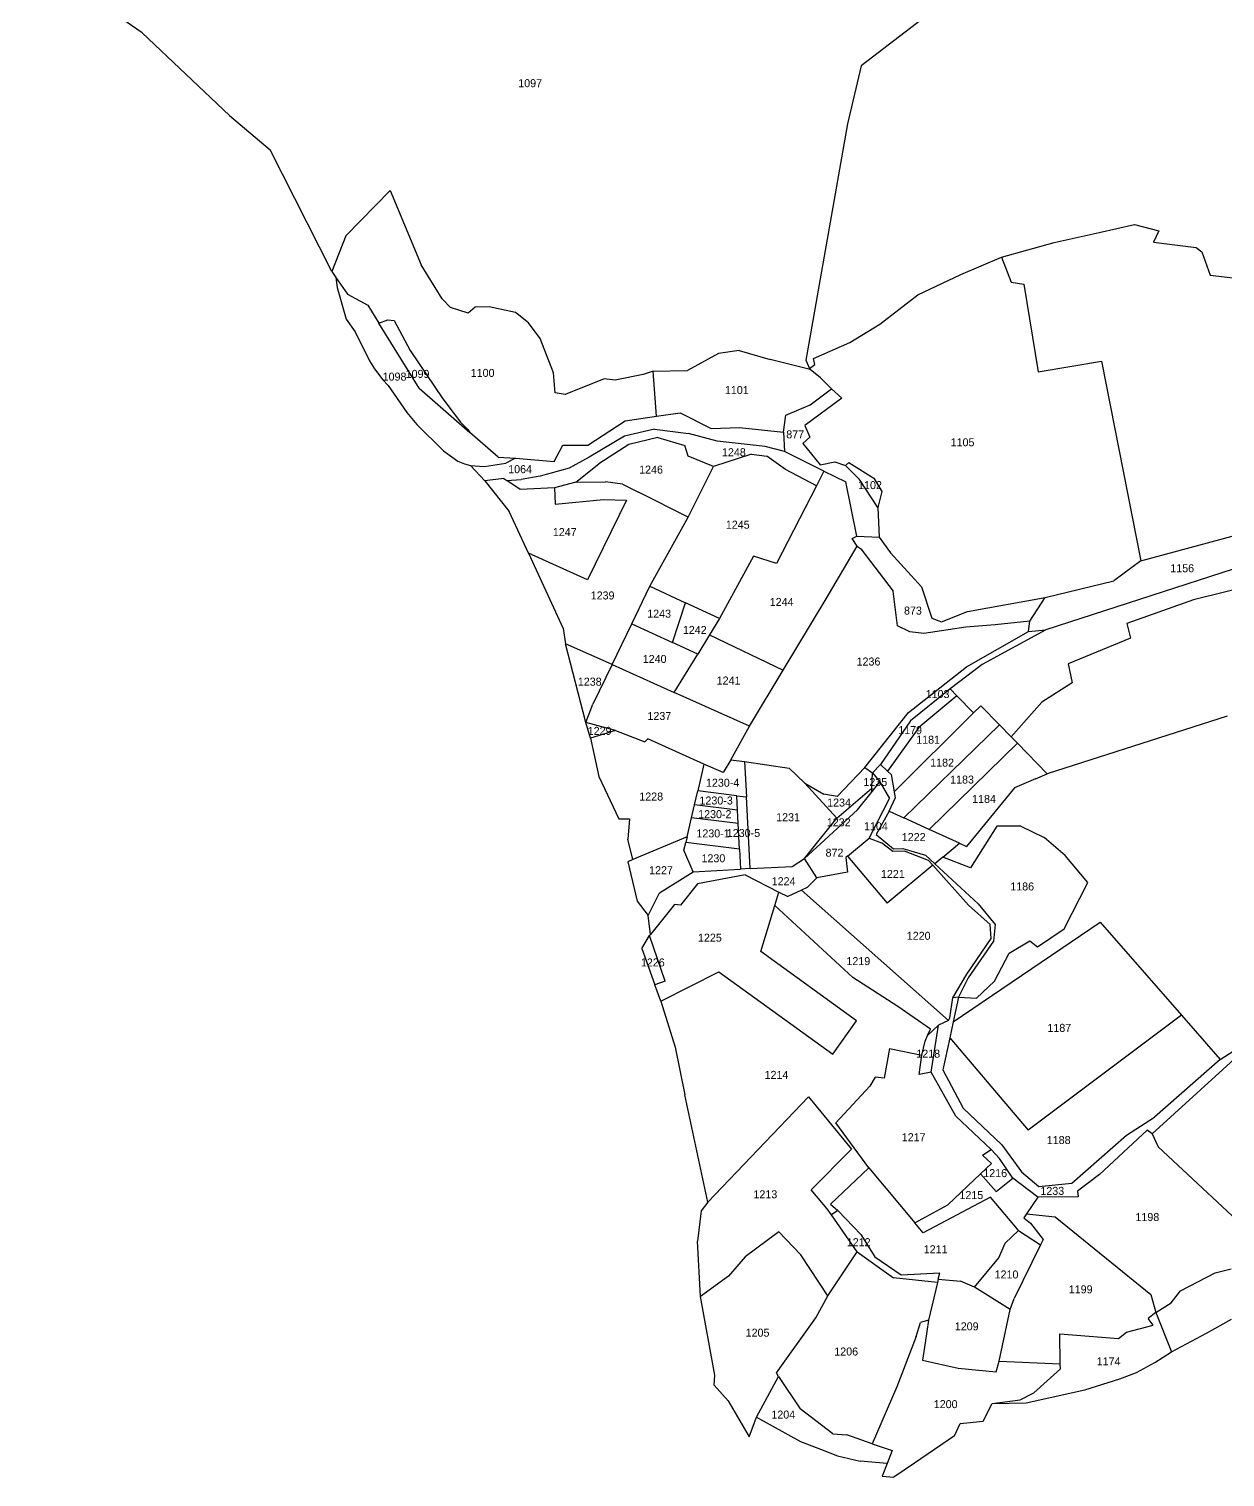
# Model space of a CAD drawing. Header units: metres. Extents: x 215864 to 218449, y 2702083 to 2704249.
# Drawn here: x 216591.6 to 216965.3, y 2702701.5 to 2703153.9 of the extents above; entities that cross this region are included whole.
import ezdxf
from ezdxf.enums import TextEntityAlignment as Align

# ---------------------------------------------------------------- set-up
doc = ezdxf.new("R2010")
doc.units = ezdxf.units.M

msp = doc.modelspace()

# ---------------------------------------------------------------- linework, layer by layer
at = {"layer": 'LIN'}
for p, q in [((216627.01, 2703152.75), (216591.61, 2703177.07)), ((216879.11, 2703163.58), (216851.61, 2703142.38)), ((216627.01, 2703152.75), (216654.28, 2703126.87)), ((216851.61, 2703142.38), (216847.31, 2703124.3)), ((216654.28, 2703126.87), (216666.95, 2703116.17)), ((216847.31, 2703124.3), (216834.35, 2703050.43)), ((216686.2, 2703078.13), (216666.95, 2703116.17)), ((216704.51, 2703103.5), (216690.56, 2703089.32)), ((216704.51, 2703103.5), (216714.1, 2703080.19)), ((216690.56, 2703089.32), (216686.2, 2703078.13)), ((216911.93, 2703087.18), (216925.98, 2703090.29)), ((216925.98, 2703090.29), (216936.98, 2703092.8)), ((216936.98, 2703092.8), (216944.61, 2703090.88)), ((216944.61, 2703090.88), (216942.96, 2703087.32)), ((216895.49, 2703082.66), (216911.93, 2703087.18)), ((216942.96, 2703087.32), (216956.26, 2703085.69)), ((216956.26, 2703085.69), (216958, 2703084.33)), ((216720.66, 2703069.56), (216714.1, 2703080.19)), ((216882.76, 2703077.2), (216895.49, 2703082.66)), ((216895.49, 2703082.66), (216898.52, 2703074.83)), ((216958, 2703084.33), (216960.7, 2703076.95)), ((216686.2, 2703078.13), (216687.49, 2703076.22)), ((216687.49, 2703076.22), (216691.17, 2703071.05)), ((216687.49, 2703076.22), (216687.93, 2703073.15)), ((216869.34, 2703070.85), (216882.76, 2703077.2)), ((216960.7, 2703076.95), (216965.1, 2703076.44)), ((216965.1, 2703076.44), (216976.59, 2703075.1)), ((216687.93, 2703073.15), (216690.75, 2703063.25)), ((216691.17, 2703071.05), (216697.43, 2703067.67)), ((216857.44, 2703061.65), (216869.34, 2703070.85)), ((216898.52, 2703074.83), (216902.45, 2703074.16)), ((216902.45, 2703074.16), (216906.92, 2703046.83)), ((216697.43, 2703067.67), (216700.96, 2703061.98)), ((216723.32, 2703066.86), (216720.66, 2703069.56)), ((216728.79, 2703065.15), (216723.32, 2703066.86)), ((216731, 2703067.01), (216728.79, 2703065.15)), ((216735.38, 2703067.11), (216731, 2703067.01)), ((216743.62, 2703065.38), (216735.38, 2703067.11)), ((216690.75, 2703063.25), (216693.52, 2703059.32)), ((216700.96, 2703061.98), (216703.75, 2703063.04)), ((216713.52, 2703041.71), (216700.96, 2703061.98)), ((216703.75, 2703063.04), (216705.75, 2703062.79)), ((216705.75, 2703062.79), (216710.67, 2703053.46)), ((216747.69, 2703062.1), (216743.62, 2703065.38)), ((216751.31, 2703057.21), (216747.69, 2703062.1)), ((216693.52, 2703059.32), (216697.97, 2703050.28)), ((216848.07, 2703055.99), (216857.44, 2703061.65)), ((216710.67, 2703053.46), (216720.94, 2703038.31)), ((216755.52, 2703046.48), (216751.31, 2703057.21)), ((216813.46, 2703053.46), (216807.02, 2703052.47)), ((216813.46, 2703053.46), (216823.19, 2703050.6)), ((216836.7, 2703050.96), (216848.07, 2703055.99)), ((216697.97, 2703050.28), (216699.56, 2703047.71)), ((216807.02, 2703052.47), (216797.35, 2703047.25)), ((216835.69, 2703047.55), (216823.19, 2703050.6)), ((216834.35, 2703050.43), (216835.52, 2703047.87)), ((216835.52, 2703047.87), (216837.16, 2703049.06)), ((216837.16, 2703049.06), (216836.7, 2703050.96)), ((216906.92, 2703046.83), (216926.69, 2703050.08)), ((216926.69, 2703050.08), (216939, 2702987.75)), ((216699.56, 2703047.71), (216702.13, 2703044.28)), ((216702.13, 2703044.28), (216703.86, 2703042.47)), ((216756.01, 2703040.21), (216755.52, 2703046.48)), ((216771.35, 2703044.56), (216759.09, 2703039.69)), ((216774.79, 2703044.2), (216771.35, 2703044.56)), ((216783.46, 2703045.96), (216774.79, 2703044.2)), ((216786.68, 2703046.96), (216783.46, 2703045.96)), ((216786.68, 2703046.96), (216797.35, 2703047.25)), ((216787.68, 2703032.94), (216786.68, 2703046.96)), ((216835.69, 2703047.55), (216835.52, 2703047.87)), ((216838.96, 2703044.96), (216835.69, 2703047.55)), ((216842.34, 2703041.49), (216838.96, 2703044.96)), ((216703.86, 2703042.47), (216709.67, 2703034.1)), ((216713.52, 2703041.71), (216729.33, 2703027.88)), ((216759.09, 2703039.69), (216756.01, 2703040.21)), ((216835.7, 2703036.51), (216842.34, 2703041.49)), ((216842.34, 2703041.49), (216845.58, 2703038.58)), ((216720.94, 2703038.31), (216724.13, 2703034.08)), ((216828.05, 2703033.3), (216835.7, 2703036.51)), ((216845.58, 2703038.58), (216834.03, 2703030.04)), ((216709.67, 2703034.1), (216712.8, 2703030.29)), ((216712.8, 2703030.29), (216721.09, 2703022.12)), ((216724.13, 2703034.08), (216726.39, 2703031.05)), ((216726.39, 2703031.05), (216728.69, 2703028.73)), ((216766.24, 2703023.92), (216777.88, 2703031.49)), ((216777.88, 2703031.49), (216787.68, 2703032.94)), ((216787.68, 2703032.94), (216795.1, 2703034.03)), ((216795.1, 2703034.03), (216804.7, 2703029.09)), ((216827.39, 2703027.94), (216828.05, 2703033.3)), ((216728.69, 2703028.73), (216729.33, 2703027.88)), ((216738.23, 2703020.1), (216729.33, 2703027.88)), ((216777.68, 2703026.72), (216766.65, 2703020.09)), ((216787.02, 2703028.83), (216777.68, 2703026.72)), ((216788.08, 2703026.23), (216779.07, 2703024.06)), ((216787.02, 2703028.83), (216797.71, 2703027.56)), ((216788.08, 2703026.23), (216796.56, 2703023.76)), ((216806.63, 2703025.15), (216797.71, 2703027.56)), ((216804.7, 2703029.09), (216813.59, 2703029.41)), ((216813.59, 2703029.41), (216827.39, 2703027.94)), ((216827.39, 2703027.94), (216827.62, 2703021.95)), ((216835.61, 2703026.38), (216833.39, 2703024.38)), ((216834.03, 2703030.04), (216835.61, 2703026.38)), ((216721.09, 2703022.12), (216725.63, 2703018.89)), ((216755.71, 2703018.73), (216758.39, 2703023.93)), ((216758.39, 2703023.93), (216766.24, 2703023.92)), ((216779.07, 2703024.06), (216769.64, 2703018.02)), ((216797.55, 2703020.4), (216796.56, 2703023.76)), ((216817.35, 2703021.05), (216805.43, 2703017.25)), ((216821.62, 2703023.48), (216806.63, 2703025.15)), ((216817.35, 2703021.05), (216822.16, 2703020.47)), ((216827.62, 2703021.95), (216821.62, 2703023.48)), ((216839.96, 2703015.8), (216827.62, 2703021.95)), ((216833.39, 2703024.38), (216838.85, 2703017.78)), ((216725.63, 2703018.89), (216727.73, 2703018.03)), ((216727.73, 2703018.03), (216729.54, 2703017.56)), ((216734.07, 2703012.73), (216729.54, 2703017.56)), ((216729.54, 2703017.56), (216733.85, 2703017.17)), ((216733.85, 2703017.17), (216740.62, 2703018.3)), ((216738.23, 2703020.1), (216743.61, 2703019.85)), ((216743.61, 2703019.85), (216740.62, 2703018.3)), ((216743.61, 2703019.85), (216755.71, 2703018.73)), ((216760.39, 2703016.65), (216751.33, 2703014.15)), ((216766.65, 2703020.09), (216760.39, 2703016.65)), ((216762.43, 2703012.31), (216769.64, 2703018.02)), ((216805.43, 2703017.25), (216797.55, 2703020.4)), ((216797.55, 2703001.34), (216805.43, 2703017.25)), ((216828.02, 2703016.3), (216822.16, 2703020.47)), ((216838.85, 2703017.78), (216843.38, 2703018.7)), ((216843.38, 2703018.7), (216846.75, 2703017.49)), ((216846.75, 2703017.49), (216847.79, 2703018.46)), ((216846.75, 2703017.49), (216851.14, 2703013.17)), ((216847.79, 2703018.46), (216855.6, 2703013.54)), ((216739.94, 2703013.49), (216734.07, 2703012.73)), ((216734.07, 2703012.73), (216741.61, 2703003.16)), ((216739.94, 2703013.49), (216740.95, 2703012.81)), ((216740.95, 2703012.81), (216745.44, 2703013.12)), ((216745.04, 2703010.03), (216740.95, 2703012.81)), ((216751.33, 2703014.15), (216745.44, 2703013.12)), ((216762.43, 2703012.31), (216755.78, 2703010.51)), ((216762.43, 2703012.31), (216771.78, 2703012.39)), ((216777.09, 2703011.65), (216771.78, 2703012.39)), ((216837.65, 2703011.14), (216828.02, 2703016.3)), ((216839.96, 2703015.8), (216837.65, 2703011.14)), ((216839.96, 2703015.8), (216846.86, 2703012.45)), ((216850.23, 2702995.47), (216846.86, 2703012.45)), ((216856.79, 2703004.35), (216851.14, 2703013.17)), ((216855.6, 2703013.54), (216858.12, 2703009.45)), ((216755.78, 2703010.51), (216745.04, 2703010.03)), ((216755.78, 2703010.51), (216755.99, 2703005.49)), ((216777.09, 2703011.65), (216782.05, 2703009.17)), ((216797.55, 2703001.34), (216782.05, 2703009.17)), ((216837.65, 2703011.14), (216825.18, 2702986.91)), ((216858.12, 2703009.45), (216856.79, 2703004.35)), ((216747.64, 2702990.12), (216741.61, 2703003.16)), ((216755.99, 2703005.49), (216771.15, 2703006.87)), ((216778.34, 2703006.65), (216766.11, 2702981.75)), ((216771.15, 2703006.87), (216778.34, 2703006.65)), ((216856.79, 2703004.35), (216857.26, 2702995.11)), ((216785.57, 2702979.83), (216797.55, 2703001.34)), ((216848.76, 2702994.76), (216850.23, 2702995.47)), ((216850.33, 2702992.27), (216848.76, 2702994.76)), ((216850.23, 2702995.47), (216857.26, 2702995.11)), ((216857.26, 2702995.11), (216860.76, 2702990.27)), ((216939, 2702987.75), (216976.36, 2702997.86)), ((216766.11, 2702981.75), (216747.64, 2702990.12)), ((216747.64, 2702990.12), (216758.5, 2702966.63)), ((216840.64, 2702975.9), (216850.33, 2702992.27)), ((216850.33, 2702992.27), (216851.48, 2702991.46)), ((216851.48, 2702991.46), (216861.66, 2702978.29)), ((216860.76, 2702990.27), (216870.42, 2702979.58)), ((216818, 2702989.18), (216807.38, 2702969.72)), ((216825.18, 2702986.91), (216818, 2702989.18)), ((216977.91, 2702988.42), (216909.36, 2702966.16)), ((216939, 2702987.75), (216930.56, 2702981.5)), ((216909.15, 2702976.28), (216930.56, 2702981.5)), ((216977.24, 2702980.91), (216955.42, 2702975.55)), ((216779.94, 2702968.08), (216785.57, 2702979.83)), ((216785.57, 2702979.83), (216796.76, 2702974.64)), ((216827.24, 2702953.58), (216840.64, 2702975.9)), ((216862.92, 2702967.46), (216861.66, 2702978.29)), ((216870.42, 2702979.58), (216873.7, 2702969.82)), ((216884.8, 2702971.89), (216909.15, 2702976.28)), ((216904.3, 2702968.87), (216909.15, 2702976.28)), ((216792.69, 2702962.19), (216796.76, 2702974.64)), ((216807.38, 2702969.72), (216796.76, 2702974.64)), ((216876.71, 2702968.69), (216884.8, 2702971.89)), ((216955.42, 2702975.55), (216934.6, 2702968.13)), ((216773.85, 2702955.36), (216779.94, 2702968.08)), ((216779.94, 2702968.08), (216792.69, 2702962.19)), ((216807.38, 2702969.72), (216804.28, 2702964.6)), ((216866.78, 2702965.6), (216862.92, 2702967.46)), ((216884.35, 2702967.06), (216871.16, 2702965.01)), ((216873.7, 2702969.82), (216876.71, 2702968.69)), ((216893.51, 2702967.72), (216884.35, 2702967.06)), ((216904.3, 2702968.87), (216893.51, 2702967.72)), ((216903.92, 2702965.68), (216904.3, 2702968.87)), ((216934.6, 2702968.13), (216935.75, 2702963.56)), ((216758.5, 2702966.63), (216759.19, 2702961.8)), ((216804.28, 2702964.6), (216800.54, 2702958.56)), ((216804.28, 2702964.6), (216827.24, 2702953.58)), ((216871.16, 2702965.01), (216866.78, 2702965.6)), ((216884.5, 2702954.59), (216903.92, 2702965.68)), ((216909.36, 2702966.16), (216889.43, 2702955.37)), ((216903.92, 2702965.68), (216909.36, 2702966.16)), ((216935.75, 2702963.56), (216916.26, 2702955.53)), ((216773.85, 2702955.36), (216759.19, 2702961.8)), ((216765.62, 2702937.18), (216759.19, 2702961.8)), ((216800.54, 2702958.56), (216792.69, 2702962.19)), ((216793.14, 2702946.59), (216800.54, 2702958.56)), ((216773.85, 2702955.36), (216767.76, 2702942.94)), ((216773.85, 2702955.36), (216793.14, 2702946.59)), ((216816.73, 2702936.12), (216827.24, 2702953.58)), ((216866.44, 2702940.38), (216884.5, 2702954.59)), ((216889.43, 2702955.37), (216879.4, 2702947.69)), ((216916.26, 2702955.53), (216917.55, 2702949.6)), ((216917.55, 2702949.6), (216908.03, 2702943.55)), ((216816.73, 2702936.12), (216793.14, 2702946.59)), ((216879.4, 2702947.69), (216867.05, 2702937.7)), ((216881.48, 2702945.56), (216869.65, 2702935.65)), ((216879.4, 2702947.69), (216881.48, 2702945.56)), ((216881.48, 2702945.56), (216886.7, 2702940.21)), ((216765.62, 2702937.18), (216767.76, 2702942.94)), ((216852.78, 2702923.21), (216866.44, 2702940.38)), ((216886.7, 2702940.21), (216861.89, 2702915.51)), ((216886.7, 2702940.21), (216888.97, 2702942.48)), ((216894.83, 2702936.49), (216888.97, 2702942.48)), ((216908.03, 2702943.55), (216898.44, 2702932.79)), ((216774.85, 2702934.74), (216765.62, 2702937.18)), ((216767.03, 2702932.32), (216765.62, 2702937.18)), ((216810.85, 2702925.53), (216816.73, 2702936.12)), ((216867.05, 2702937.7), (216857.62, 2702924.05)), ((216869.65, 2702935.65), (216859.85, 2702921.98)), ((216864.96, 2702907.44), (216894.83, 2702936.49)), ((216898.44, 2702932.79), (216894.83, 2702936.49)), ((216965.98, 2702939.19), (216909.74, 2702921.23)), ((216774.85, 2702934.74), (216767.03, 2702932.32)), ((216767.03, 2702932.32), (216769.64, 2702920.35)), ((216774.85, 2702934.74), (216784.04, 2702931.16)), ((216784.94, 2702932.07), (216784.04, 2702931.16)), ((216802.5, 2702924.23), (216784.94, 2702932.07)), ((216872.87, 2702903.83), (216900.46, 2702930.73)), ((216898.44, 2702932.79), (216900.46, 2702930.73)), ((216900.46, 2702930.73), (216909.74, 2702921.23)), ((216802.5, 2702924.23), (216800.55, 2702915.86)), ((216808.48, 2702921.56), (216802.5, 2702924.23)), ((216810.85, 2702925.53), (216808.48, 2702921.56)), ((216810.85, 2702925.53), (216815.14, 2702924.99)), ((216815.14, 2702924.99), (216829.09, 2702922.95)), ((216815.14, 2702924.99), (216815.74, 2702913.96)), ((216833.97, 2702918.24), (216829.09, 2702922.95)), ((216852.78, 2702923.21), (216844.13, 2702914.13)), ((216852.78, 2702923.21), (216855.12, 2702921.48)), ((216855.12, 2702921.48), (216857.62, 2702924.05)), ((216859.85, 2702921.98), (216857.62, 2702924.05)), ((216859.85, 2702921.98), (216860.95, 2702920.97)), ((216769.64, 2702920.35), (216775.88, 2702907.12)), ((216844, 2702907.28), (216833.97, 2702918.24)), ((216833.97, 2702918.24), (216839.95, 2702914.86)), ((216854.72, 2702915.29), (216857.4, 2702918.68)), ((216854.99, 2702916.66), (216855.12, 2702921.48)), ((216855.12, 2702921.48), (216857.4, 2702918.68)), ((216857.4, 2702918.68), (216860.47, 2702913.44)), ((216860.95, 2702920.97), (216861.89, 2702915.51)), ((216906.08, 2702919.64), (216899.5, 2702916.78)), ((216906.08, 2702919.64), (216909.74, 2702921.23)), ((216799.53, 2702911.47), (216800.55, 2702915.86)), ((216812.72, 2702914.34), (216800.55, 2702915.86)), ((216812.96, 2702909.79), (216812.72, 2702914.34)), ((216812.72, 2702914.34), (216815.74, 2702913.96)), ((216816.96, 2702891.57), (216815.74, 2702913.96)), ((216844.13, 2702914.13), (216839.95, 2702914.86)), ((216844, 2702907.28), (216854.99, 2702916.66)), ((216850.5, 2702909.89), (216854.72, 2702915.29)), ((216854.08, 2702901.12), (216860.47, 2702913.44)), ((216854.99, 2702916.66), (216854.72, 2702915.29)), ((216860.34, 2702909.56), (216862.23, 2702913.58)), ((216861.89, 2702915.51), (216862.23, 2702913.58)), ((216899.5, 2702916.78), (216884.51, 2702898.5)), ((216798.59, 2702907.47), (216799.53, 2702911.47)), ((216812.96, 2702909.79), (216799.53, 2702911.47)), ((216813.19, 2702905.64), (216812.96, 2702909.79)), ((216833.87, 2702894.72), (216850.5, 2702909.89)), ((216860.34, 2702909.56), (216856.35, 2702902.24)), ((216860.34, 2702909.56), (216864.96, 2702907.44)), ((216775.88, 2702907.12), (216779.27, 2702907.13)), ((216779.27, 2702907.13), (216778.75, 2702900.8)), ((216797.21, 2702901.53), (216798.59, 2702907.47)), ((216813.19, 2702905.64), (216798.59, 2702907.47)), ((216813.63, 2702897.6), (216813.19, 2702905.64)), ((216833.87, 2702894.72), (216844, 2702907.28)), ((216872.87, 2702903.83), (216864.96, 2702907.44)), ((216882.38, 2702899.48), (216872.87, 2702903.83)), ((216894.02, 2702904.82), (216885.76, 2702891.79)), ((216901.54, 2702904.83), (216894.02, 2702904.82)), ((216901.54, 2702904.83), (216908.8, 2702901.32)), ((216780.32, 2702894.4), (216778.75, 2702900.8)), ((216797.21, 2702901.53), (216780.32, 2702894.4)), ((216796.23, 2702897.32), (216796.79, 2702899.71)), ((216797.21, 2702901.53), (216796.79, 2702899.71)), ((216813.63, 2702897.6), (216796.79, 2702899.71)), ((216847.33, 2702895.47), (216854.08, 2702901.12)), ((216854.08, 2702901.12), (216857.95, 2702899.63)), ((216856.35, 2702902.24), (216861.75, 2702897.79)), ((216861.47, 2702896.91), (216857.95, 2702899.63)), ((216877.18, 2702895.19), (216882.38, 2702899.48)), ((216882.38, 2702899.48), (216884.51, 2702898.5)), ((216915.36, 2702895.67), (216908.8, 2702901.32)), ((216780.32, 2702894.4), (216778.71, 2702893.73)), ((216799.12, 2702890.61), (216796.23, 2702897.32)), ((216813.63, 2702897.6), (216813.96, 2702891.41)), ((216830.06, 2702892.27), (216833.87, 2702894.72)), ((216837.75, 2702888.65), (216833.87, 2702894.72)), ((216847.33, 2702895.47), (216846.83, 2702895.05)), ((216846.83, 2702895.05), (216847.3, 2702890.45)), ((216847.33, 2702895.47), (216859.7, 2702880.79)), ((216865.12, 2702896.97), (216861.47, 2702896.91)), ((216861.75, 2702897.79), (216864.66, 2702897.8)), ((216864.66, 2702897.8), (216871.68, 2702895.77)), ((216872.67, 2702894.11), (216865.12, 2702896.97)), ((216874.61, 2702893.07), (216871.68, 2702895.77)), ((216877.18, 2702895.19), (216874.61, 2702893.07)), ((216885.76, 2702891.79), (216877.18, 2702895.19)), ((216922.45, 2702887.25), (216915.36, 2702895.67)), ((216778.71, 2702893.73), (216781.59, 2702881.39)), ((216788.59, 2702884.03), (216799.12, 2702890.61)), ((216799.12, 2702890.61), (216813.96, 2702891.41)), ((216816.96, 2702891.57), (216813.96, 2702891.41)), ((216816.96, 2702891.57), (216830.06, 2702892.27)), ((216847.3, 2702890.45), (216837.75, 2702888.65)), ((216874.03, 2702892.6), (216859.7, 2702880.79)), ((216874.03, 2702892.6), (216872.67, 2702894.11)), ((216885.16, 2702880.18), (216874.03, 2702892.6)), ((216874.61, 2702893.07), (216888.19, 2702880.53)), ((216800.52, 2702886.83), (216795.13, 2702880.1)), ((216815.37, 2702889.63), (216800.52, 2702886.83)), ((216815.37, 2702889.63), (216825.94, 2702884.19)), ((216834.71, 2702885.71), (216832.95, 2702884.87)), ((216837.75, 2702888.65), (216834.71, 2702885.71)), ((216915.08, 2702872.77), (216922.45, 2702887.25)), ((216781.59, 2702881.39), (216785.09, 2702876.95)), ((216785.09, 2702876.95), (216788.59, 2702884.03)), ((216824.66, 2702880.01), (216825.94, 2702884.19)), ((216825.94, 2702884.19), (216828.73, 2702882.87)), ((216832.95, 2702884.87), (216828.73, 2702882.87)), ((216832.95, 2702884.87), (216878.94, 2702844.08)), ((216785.77, 2702871.02), (216785.09, 2702876.95)), ((216793.27, 2702880.38), (216785.77, 2702871.02)), ((216795.13, 2702880.1), (216793.27, 2702880.38)), ((216820.27, 2702865.7), (216824.66, 2702880.01)), ((216824.66, 2702880.01), (216849, 2702857.51)), ((216891.91, 2702874.06), (216885.16, 2702880.18)), ((216888.19, 2702880.53), (216893.5, 2702874.06)), ((216880.4, 2702843.69), (216926.31, 2702874.84)), ((216892.22, 2702869.73), (216891.91, 2702874.06)), ((216893.5, 2702874.06), (216892.98, 2702868.93)), ((216906.66, 2702867.12), (216915.08, 2702872.77)), ((216926.31, 2702874.84), (216951.7, 2702845.75)), ((216783.07, 2702866.6), (216785.52, 2702870.7)), ((216785.77, 2702871.02), (216785.52, 2702870.7)), ((216790.39, 2702856.43), (216785.52, 2702870.7)), ((216884.58, 2702858.54), (216892.22, 2702869.73)), ((216892.98, 2702868.93), (216885, 2702857.45)), ((216897.86, 2702865.11), (216904.3, 2702868.97)), ((216904.3, 2702868.97), (216906.66, 2702867.12)), ((216783.07, 2702866.6), (216787.18, 2702855.27)), ((216850.12, 2702844.01), (216820.27, 2702865.7)), ((216893.24, 2702856.42), (216897.86, 2702865.11)), ((216789.01, 2702850.17), (216807.18, 2702859.33)), ((216807.18, 2702859.33), (216842.8, 2702833.57)), ((216880.24, 2702851.15), (216884.58, 2702858.54)), ((216790.39, 2702856.43), (216787.18, 2702855.27)), ((216789.01, 2702850.17), (216787.18, 2702855.27)), ((216863.08, 2702848.49), (216849, 2702857.51)), ((216885, 2702857.45), (216882.07, 2702851.41)), ((216887.66, 2702851.08), (216893.24, 2702856.42)), ((216789.01, 2702850.17), (216793.51, 2702835.8)), ((216879.32, 2702844.96), (216880.24, 2702851.15)), ((216882.07, 2702851.41), (216880.24, 2702851.15)), ((216882.07, 2702851.41), (216880.4, 2702843.69)), ((216882.07, 2702851.41), (216887.66, 2702851.08)), ((216873.23, 2702841.42), (216863.08, 2702848.49)), ((216878.94, 2702844.08), (216879.32, 2702844.96)), ((216951.7, 2702845.75), (216903.82, 2702809.79)), ((216951.7, 2702845.75), (216963.76, 2702831.92)), ((216842.8, 2702833.57), (216850.12, 2702844.01)), ((216872.35, 2702839.37), (216875.82, 2702842.65)), ((216872.35, 2702839.37), (216873.23, 2702841.42)), ((216873.52, 2702827.99), (216875.82, 2702842.65)), ((216878.94, 2702844.08), (216875.82, 2702842.65)), ((216880.4, 2702843.69), (216879.34, 2702838.73)), ((216793.51, 2702835.8), (216796.48, 2702820.9)), ((216870.54, 2702833.26), (216871.62, 2702837.68)), ((216871.62, 2702837.68), (216872.35, 2702839.37)), ((216879.34, 2702838.73), (216877.18, 2702828.73)), ((216879.34, 2702838.73), (216903.82, 2702809.79)), ((216963.76, 2702831.92), (216972.49, 2702837.5)), ((216860.43, 2702835.35), (216858.75, 2702826.14)), ((216860.43, 2702835.35), (216870.54, 2702833.26)), ((216869.69, 2702827.27), (216870.54, 2702833.26)), ((216971.6, 2702835.2), (216942.55, 2702808.71)), ((216963.76, 2702831.92), (216943.25, 2702813.93)), ((216873.52, 2702827.99), (216869.69, 2702827.27)), ((216881.19, 2702814.25), (216873.52, 2702827.99)), ((216877.18, 2702828.73), (216883.53, 2702816.69)), ((216854.37, 2702823.56), (216843.71, 2702812.09)), ((216856.02, 2702826.43), (216854.37, 2702823.56)), ((216858.75, 2702826.14), (216856.02, 2702826.43)), ((216803.75, 2702787.35), (216796.48, 2702820.9)), ((216835.13, 2702820.25), (216803.75, 2702787.35)), ((216835.13, 2702820.25), (216848.55, 2702803.91)), ((216892.21, 2702803.76), (216881.19, 2702814.25)), ((216883.53, 2702816.69), (216895.52, 2702805.24)), ((216934.5, 2702808.32), (216943.25, 2702813.93)), ((216853.98, 2702798.09), (216843.71, 2702812.09)), ((216940.96, 2702809.87), (216926.1, 2702796)), ((216942.55, 2702808.71), (216940.96, 2702809.87)), ((216942.55, 2702808.71), (216944.36, 2702804.66)), ((216835.97, 2702791.15), (216848.55, 2702803.91)), ((216895.52, 2702805.24), (216901.69, 2702796.83)), ((216917.47, 2702793.31), (216934.5, 2702808.32)), ((216944.36, 2702804.66), (216981.44, 2702770.04)), ((216888.91, 2702796.17), (216892.3, 2702799.38)), ((216889.55, 2702802.04), (216892.21, 2702803.76)), ((216892.3, 2702799.38), (216889.55, 2702802.04)), ((216892.21, 2702803.76), (216894.83, 2702800.94)), ((216899.05, 2702794.81), (216894.83, 2702800.94)), ((216853.98, 2702798.09), (216842.01, 2702786.72)), ((216853.98, 2702798.09), (216868.34, 2702780.85)), ((216878.73, 2702786.56), (216888.91, 2702796.17)), ((216888.91, 2702796.17), (216893.77, 2702790.66)), ((216893.77, 2702790.66), (216899.05, 2702794.81)), ((216906.83, 2702788.88), (216899.05, 2702794.81)), ((216901.69, 2702796.83), (216907.17, 2702792.2)), ((216926.1, 2702796), (216919.2, 2702790.81)), ((216840.95, 2702785.31), (216835.97, 2702791.15)), ((216907.17, 2702792.2), (216917.47, 2702793.31)), ((216919.2, 2702790.81), (216919.37, 2702789.06)), ((216803.75, 2702787.35), (216801.65, 2702784.6)), ((216842.01, 2702786.72), (216844.33, 2702784.78)), ((216868.34, 2702780.85), (216878.73, 2702786.56)), ((216892.07, 2702788.9), (216870.96, 2702777.75)), ((216900.51, 2702778.88), (216892.07, 2702788.9)), ((216906.83, 2702788.88), (216903.27, 2702783.72)), ((216919.37, 2702789.06), (216906.83, 2702788.88)), ((216801.65, 2702784.6), (216800.46, 2702775.18)), ((216842.3, 2702783.39), (216840.95, 2702785.31)), ((216844.33, 2702784.78), (216842.3, 2702783.39)), ((216850.36, 2702771.85), (216842.3, 2702783.39)), ((216844.33, 2702784.78), (216851.47, 2702777.19)), ((216903.27, 2702783.72), (216902.4, 2702782.46)), ((216902.4, 2702782.46), (216904.5, 2702780.81)), ((216903.27, 2702783.72), (216912.24, 2702782.79)), ((216912.24, 2702782.79), (216942.11, 2702758.53)), ((216825.87, 2702778.07), (216815.4, 2702770.29)), ((216825.87, 2702778.07), (216832.81, 2702770.89)), ((216851.47, 2702777.19), (216855.87, 2702770.27)), ((216870.96, 2702777.75), (216868.34, 2702780.85)), ((216896.64, 2702774.5), (216900.82, 2702778.46)), ((216900.82, 2702778.46), (216900.51, 2702778.88)), ((216900.82, 2702778.46), (216907.69, 2702773.99)), ((216904.5, 2702780.81), (216908.49, 2702775.69)), ((216801.39, 2702757.9), (216800.46, 2702775.18)), ((216894.58, 2702769.95), (216896.64, 2702774.5)), ((216907.69, 2702773.99), (216899.44, 2702757.2)), ((216908.49, 2702775.69), (216907.69, 2702773.99)), ((216815.4, 2702770.29), (216810.12, 2702764.21)), ((216841.16, 2702758.06), (216832.81, 2702770.89)), ((216841.16, 2702758.06), (216850.36, 2702771.85)), ((216850.36, 2702771.85), (216861.71, 2702763.72)), ((216855.87, 2702770.27), (216864.1, 2702764.6)), ((216887.02, 2702760.76), (216894.58, 2702769.95)), ((216810.12, 2702764.21), (216801.39, 2702757.9)), ((216875.47, 2702762.26), (216861.71, 2702763.72)), ((216864.1, 2702764.6), (216876.21, 2702765.3)), ((216875.71, 2702763.25), (216875.47, 2702762.26)), ((216875.71, 2702763.25), (216876.21, 2702765.3)), ((216875.71, 2702763.25), (216882.61, 2702762.62)), ((216951.4, 2702759.65), (216962.24, 2702765.25)), ((216962.24, 2702765.25), (216967.21, 2702766.52)), ((216875.47, 2702762.26), (216872.65, 2702750.51)), ((216887.02, 2702760.76), (216882.61, 2702762.62)), ((216898.14, 2702753.77), (216887.02, 2702760.76)), ((216948.46, 2702755.94), (216951.4, 2702759.65)), ((216805.87, 2702733.27), (216801.39, 2702757.9)), ((216837.48, 2702751.23), (216841.16, 2702758.06)), ((216898.14, 2702753.77), (216899.44, 2702757.2)), ((216942.11, 2702758.53), (216943.73, 2702752.82)), ((216943.73, 2702752.82), (216948.46, 2702755.94)), ((216825.14, 2702734.04), (216837.48, 2702751.23)), ((216868.75, 2702745.33), (216870.2, 2702749.7)), ((216872.65, 2702750.51), (216870.2, 2702749.7)), ((216872.65, 2702750.51), (216871.62, 2702743.44)), ((216894.73, 2702737.7), (216898.14, 2702753.77)), ((216943.73, 2702752.82), (216941.31, 2702751)), ((216942.81, 2702748.95), (216941.31, 2702751)), ((216943.73, 2702752.82), (216948.54, 2702740.58)), ((216959.54, 2702746.43), (216967.36, 2702750.83)), ((216868.75, 2702745.33), (216862.77, 2702729.69)), ((216913.78, 2702736.86), (216913.64, 2702746.23)), ((216913.64, 2702746.23), (216932.06, 2702744.77)), ((216932.06, 2702744.77), (216934.56, 2702746.72)), ((216934.56, 2702746.72), (216942.81, 2702748.95)), ((216948.54, 2702740.58), (216959.54, 2702746.43)), ((216871.62, 2702743.44), (216870.83, 2702738.01)), ((216943.38, 2702737.22), (216948.54, 2702740.58)), ((216870.83, 2702738.01), (216881.91, 2702735.52)), ((216893.84, 2702734.28), (216894.73, 2702737.7)), ((216894.73, 2702737.7), (216913.78, 2702736.86)), ((216913.89, 2702735.27), (216913.78, 2702736.86)), ((216937.62, 2702734.08), (216943.38, 2702737.22)), ((216805.69, 2702730.13), (216805.87, 2702733.27)), ((216818.96, 2702720.19), (216825.83, 2702732.82)), ((216825.83, 2702732.82), (216825.14, 2702734.04)), ((216825.83, 2702732.82), (216832.54, 2702722.78)), ((216881.91, 2702735.52), (216893.84, 2702734.28)), ((216913.89, 2702735.27), (216905.57, 2702727.75)), ((216921.49, 2702728.66), (216932.48, 2702732.17)), ((216932.48, 2702732.17), (216937.62, 2702734.08)), ((216810.07, 2702725.29), (216805.69, 2702730.13)), ((216862.77, 2702729.69), (216855.1, 2702711.88)), ((216901.3, 2702725.59), (216905.57, 2702727.75)), ((216903.17, 2702724.61), (216921.49, 2702728.66)), ((216810.07, 2702725.29), (216816.61, 2702714.06)), ((216842.79, 2702714.96), (216832.54, 2702722.78)), ((216889.69, 2702718.9), (216892.55, 2702724.42)), ((216892.55, 2702724.42), (216901.3, 2702725.59)), ((216892.55, 2702724.42), (216903.17, 2702724.61)), ((216816.61, 2702714.06), (216818.96, 2702720.19)), ((216818.96, 2702720.19), (216832.66, 2702712.6)), ((216880.74, 2702714.37), (216882.53, 2702718.15)), ((216882.53, 2702718.15), (216889.69, 2702718.9)), ((216842.79, 2702714.96), (216847.11, 2702714.66)), ((216855.1, 2702711.88), (216847.11, 2702714.66)), ((216880.74, 2702714.37), (216868.24, 2702705.79)), ((216832.66, 2702712.6), (216838.86, 2702710.13)), ((216838.86, 2702710.13), (216844.17, 2702708.04)), ((216855.1, 2702711.88), (216861.26, 2702709.74)), ((216861.26, 2702709.74), (216859.72, 2702705.72)), ((216844.17, 2702708.04), (216851.3, 2702706.44)), ((216859.72, 2702705.72), (216851.3, 2702706.44)), ((216859.72, 2702705.72), (216858.21, 2702701.78)), ((216868.24, 2702705.79), (216861.83, 2702701.46)), ((216858.21, 2702701.78), (216861.83, 2702701.46))]:
    msp.add_line(p, q, dxfattribs=at)

# ---------------------------------------------------------------- texts
at = {"layer": 'PAR'}
for s, p in [('1097', (216748.2, 2703136.99)), ('1098', (216705.83, 2703045.3)), ('1099', (216713.01, 2703046.15)), ('1100', (216733.35, 2703046.46)), ('1101', (216812.76, 2703041.1)), ('877', (216831, 2703027.25)), ('1105', (216883.29, 2703024.78)), ('1248', (216811.85, 2703021.67)), ('1064', (216745.05, 2703016.38)), ('1246', (216785.97, 2703016.25)), ('1102', (216854.38, 2703011.4)), ('1245', (216813.05, 2702999.02)), ('1247', (216759, 2702996.74)), ('1156', (216951.92, 2702985.41)), ('1239', (216770.83, 2702976.92)), ('1244', (216826.76, 2702974.9)), ('1243', (216788.49, 2702971.22)), ('873', (216867.79, 2702972.19)), ('1242', (216799.63, 2702966.16)), ('1240', (216787.09, 2702957.08)), ('1236', (216853.9, 2702956.27)), ('1238', (216766.81, 2702949.98)), ('1241', (216810.19, 2702950.36)), ('1103', (216875.5, 2702946.11)), ('1237', (216788.56, 2702939.26)), ('1229', (216769.9, 2702934.61)), ('1179', (216866.91, 2702934.83)), ('1181', (216872.53, 2702931.84)), ('1182', (216876.9, 2702924.69)), ('1230-4', (216808.33, 2702918.4)), ('1235', (216856.03, 2702918.64)), ('1183', (216883.13, 2702919.39)), ('1228', (216786.02, 2702914.09)), ('1230-3', (216806.3, 2702912.85)), ('1234', (216844.71, 2702912.21)), ('1184', (216890, 2702913.34)), ('1230-2', (216805.89, 2702908.58)), ('1231', (216828.78, 2702907.62)), ('1230-1', (216805.34, 2702902.57)), ('1230-5', (216814.84, 2702902.69)), ('1232', (216844.6, 2702906.04)), ('1104', (216856.23, 2702904.8)), ('1222', (216868.03, 2702901.45)), ('1230', (216805.45, 2702894.8)), ('872', (216843.28, 2702896.55)), ('1227', (216789.08, 2702891.09)), ('1221', (216861.52, 2702889.91)), ('1224', (216827.38, 2702887.65)), ('1186', (216901.92, 2702885.99)), ('1220', (216869.58, 2702870.58)), ('1225', (216804.35, 2702869.98)), ('1226', (216786.52, 2702862.25)), ('1219', (216850.73, 2702862.66)), ('1187', (216913.53, 2702841.81)), ('1218', (216872.56, 2702833.74)), ('1214', (216825.16, 2702827.14)), ('1217', (216868.01, 2702807.67)), ('1188', (216913.33, 2702806.75)), ('1216', (216893.49, 2702796.42)), ('1213', (216821.68, 2702789.81)), ('1215', (216886.04, 2702789.56)), ('1233', (216911.33, 2702790.87)), ('1198', (216941.03, 2702782.69)), ('1212', (216850.83, 2702774.86)), ('1211', (216874.88, 2702772.65)), ('1210', (216897.03, 2702764.75)), ('1199', (216920.2, 2702760.11)), ('1209', (216884.59, 2702748.54)), ('1205', (216819.24, 2702746.57)), ('1206', (216846.94, 2702740.68)), ('1174', (216928.92, 2702737.61)), ('1200', (216878.02, 2702724.24)), ('1204', (216827.28, 2702720.98))]:
    msp.add_text(s, height=2.5, dxfattribs=at).set_placement(p, align=Align.MIDDLE)

doc.saveas('drawing.dxf')
